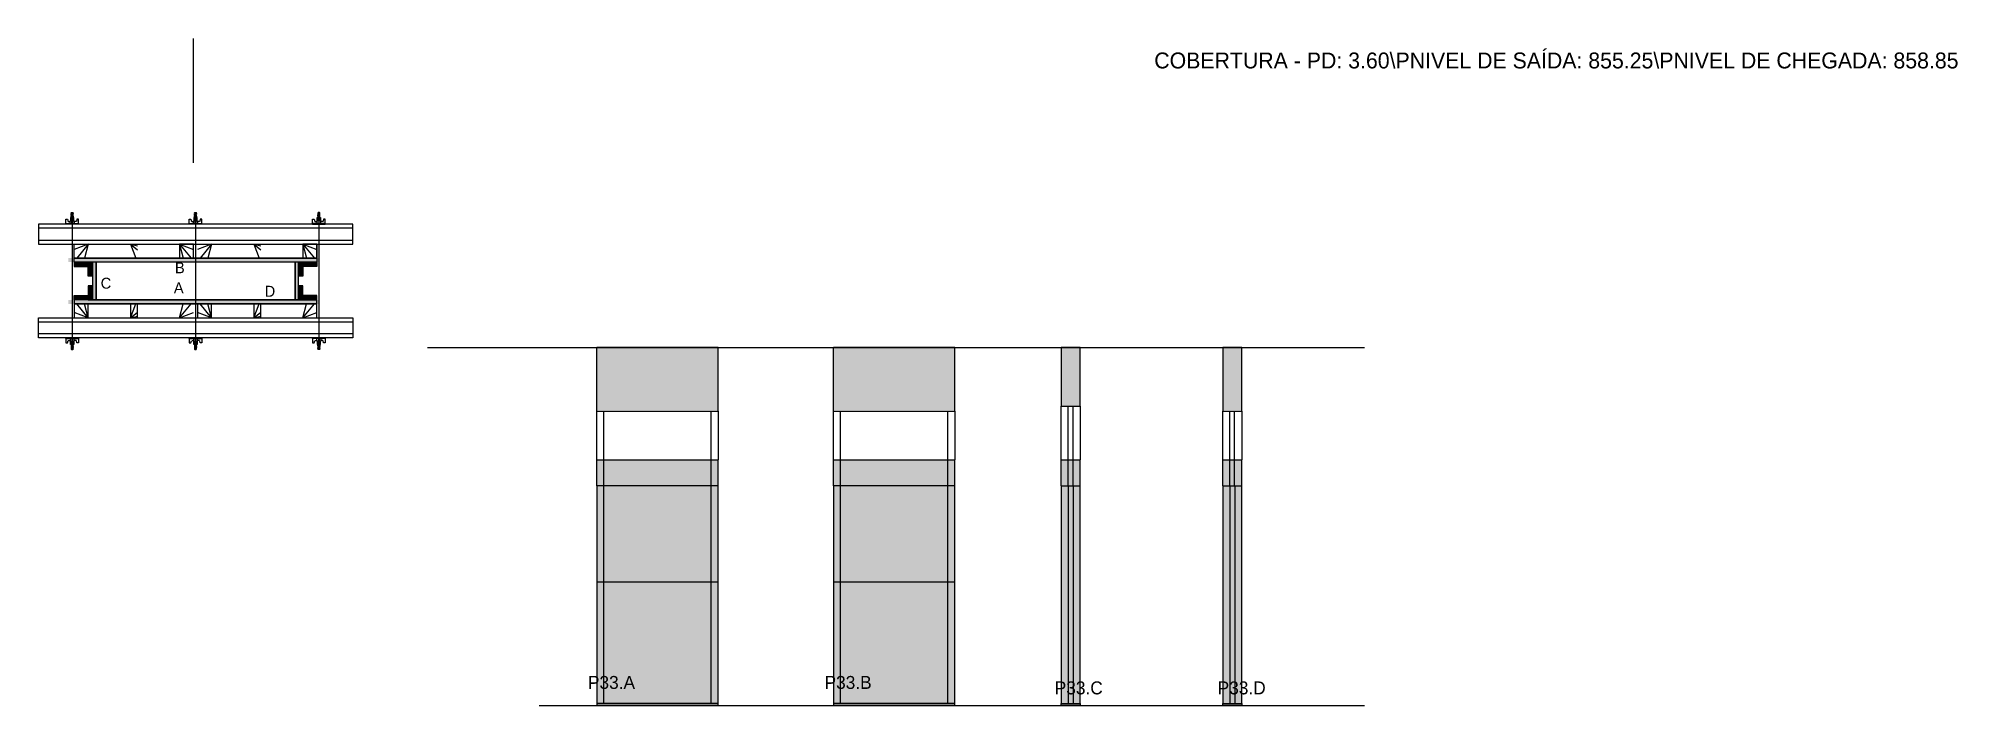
# Model space of a CAD drawing. Header units: metres. Extents: x 6057 to 7986, y 6651 to 7322.
import ezdxf

# ---------------------------------------------------------------- set-up
doc = ezdxf.new("R2010")
doc.units = ezdxf.units.M
for name, color, linetype in [('CHAPA', 7, 'Continuous'), ('COTA', 7, 'Continuous'), ('Hachura', 7, 'Continuous'), ('Madeira', 7, 'Continuous'), ('NOMENCLATURA', 7, 'Continuous'), ('Nível', 7, 'Continuous'), ('Painéis', 7, 'Continuous'), ('Perfil Metálico', 7, 'Continuous'), ('SARR_2.2x7', 7, 'Continuous'), ('SARRAFO', 7, 'Continuous'), ('Texto Seção', 7, 'Continuous'), ('TEXTO_GERAL', 7, 'Continuous')]:
    doc.layers.add(name, color=color, linetype=linetype)

msp = doc.modelspace()

# ---------------------------------------------------------------- hatches: boundary and pattern name
at = {"layer": 'COTA'}
h = msp.add_hatch(color=7, dxfattribs=at)
h.dxf.hatch_style = 1
h.paths.add_polyline_path([(6618.3, 7011), (6618.3, 6948), (6618.3, 6948), (6740.3, 6948), (6740.3, 6948), (6740.3, 7011), (6740.3, 7011), (6618.3, 7011)])
h = msp.add_hatch(color=7, dxfattribs=at)
h.dxf.hatch_style = 1
h.paths.add_polyline_path([(6856.3, 7011), (6856.3, 6948), (6856.3, 6948), (6978.3, 6948), (6978.3, 6948), (6978.3, 7011), (6978.3, 7011), (6856.3, 7011)])
h = msp.add_hatch(color=7, dxfattribs=at)
h.dxf.hatch_style = 1
h.paths.add_polyline_path([(7104.2, 6952), (7104.2, 7011), (7104.2, 7011), (7085.2, 7011), (7085.2, 7011), (7085.2, 6952), (7085.2, 6952), (7104.2, 6952)])
h = msp.add_hatch(color=7, dxfattribs=at)
h.dxf.hatch_style = 1
h.paths.add_polyline_path([(7266.7, 6948), (7266.7, 7011), (7266.7, 7011), (7247.7, 7011), (7247.7, 7011), (7247.7, 6948), (7247.7, 6948), (7266.7, 6948)])
at = {"layer": 'Hachura'}
h = msp.add_hatch(color=7, dxfattribs=at)
h.dxf.hatch_style = 1
h.paths.add_polyline_path([(6086.9, 7096.8), (6086.9, 7100.8), (6086.9, 7100.8), (6338.9, 7100.8), (6338.9, 7100.8), (6338.9, 7096.8), (6338.9, 7096.8), (6086.9, 7096.8), (6086.9, 7096.8)])
h = msp.add_hatch(color=7, dxfattribs=at)
h.dxf.hatch_style = 1
h.paths.add_polyline_path([(6106.9, 7096.8), (6106.9, 7092.4), (6106.9, 7092.4), (6092.9, 7092.4), (6092.9, 7092.4), (6092.9, 7096.8), (6092.9, 7096.8), (6106.9, 7096.8)])
h = msp.add_hatch(color=7, dxfattribs=at)
h.dxf.hatch_style = 1
h.paths.add_polyline_path([(6111.3, 7096.8), (6106.9, 7096.8), (6106.9, 7096.8), (6106.9, 7082.8), (6106.9, 7082.8), (6111.3, 7082.8), (6111.3, 7082.8), (6111.3, 7096.8)])
h = msp.add_hatch(color=7, dxfattribs=at)
h.dxf.hatch_style = 1
h.paths.add_polyline_path([(6114.9, 7096.8), (6111.3, 7096.8), (6111.3, 7096.8), (6111.3, 7058.8), (6111.3, 7058.8), (6114.9, 7058.8), (6114.9, 7058.8), (6114.9, 7096.8)])
h = msp.add_hatch(color=7, dxfattribs=at)
h.dxf.hatch_style = 1
h.paths.add_polyline_path([(6114.9, 7096.8), (6111.3, 7096.8), (6111.3, 7096.8), (6111.3, 7058.8), (6111.3, 7058.8), (6114.9, 7058.8), (6114.9, 7058.8), (6114.9, 7096.8)])
h = msp.add_hatch(color=7, dxfattribs=at)
h.dxf.hatch_style = 1
h.paths.add_polyline_path([(6318.5, 7096.8), (6314.9, 7096.8), (6314.9, 7096.8), (6314.9, 7058.8), (6314.9, 7058.8), (6318.5, 7058.8), (6318.5, 7058.8), (6318.5, 7096.8)])
h = msp.add_hatch(color=7, dxfattribs=at)
h.dxf.hatch_style = 1
h.paths.add_polyline_path([(6318.5, 7096.8), (6314.9, 7096.8), (6314.9, 7096.8), (6314.9, 7058.8), (6314.9, 7058.8), (6318.5, 7058.8), (6318.5, 7058.8), (6318.5, 7096.8)])
h = msp.add_hatch(color=7, dxfattribs=at)
h.dxf.hatch_style = 1
h.paths.add_polyline_path([(6322.9, 7096.8), (6318.5, 7096.8), (6318.5, 7096.8), (6318.5, 7082.8), (6318.5, 7082.8), (6322.9, 7082.8), (6322.9, 7082.8), (6322.9, 7096.8)])
h = msp.add_hatch(color=7, dxfattribs=at)
h.dxf.hatch_style = 1
h.paths.add_polyline_path([(6322.9, 7096.8), (6322.9, 7092.4), (6322.9, 7092.4), (6336.9, 7092.4), (6336.9, 7092.4), (6336.9, 7096.8), (6336.9, 7096.8), (6322.9, 7096.8)])
h = msp.add_hatch(color=7, dxfattribs=at)
h.dxf.hatch_style = 1
h.paths.add_polyline_path([(6106.9, 7058.8), (6106.9, 7063.2), (6106.9, 7063.2), (6092.9, 7063.2), (6092.9, 7063.2), (6092.9, 7058.8), (6092.9, 7058.8), (6106.9, 7058.8)])
h = msp.add_hatch(color=7, dxfattribs=at)
h.dxf.hatch_style = 1
h.paths.add_polyline_path([(6111.3, 7058.8), (6106.9, 7058.8), (6106.9, 7058.8), (6106.9, 7072.8), (6106.9, 7072.8), (6111.3, 7072.8), (6111.3, 7072.8), (6111.3, 7058.8)])
h = msp.add_hatch(color=7, dxfattribs=at)
h.dxf.hatch_style = 1
h.paths.add_polyline_path([(6322.9, 7058.8), (6318.5, 7058.8), (6318.5, 7058.8), (6318.5, 7072.8), (6318.5, 7072.8), (6322.9, 7072.8), (6322.9, 7072.8), (6322.9, 7058.8)])
h = msp.add_hatch(color=7, dxfattribs=at)
h.dxf.hatch_style = 1
h.paths.add_polyline_path([(6322.9, 7058.8), (6322.9, 7063.2), (6322.9, 7063.2), (6336.9, 7063.2), (6336.9, 7063.2), (6336.9, 7058.8), (6336.9, 7058.8), (6322.9, 7058.8)])
h = msp.add_hatch(color=7, dxfattribs=at)
h.dxf.hatch_style = 1
h.paths.add_polyline_path([(6086.9, 7058.8), (6086.9, 7054.8), (6086.9, 7054.8), (6338.9, 7054.8), (6338.9, 7054.8), (6338.9, 7058.8), (6338.9, 7058.8), (6086.9, 7058.8), (6086.9, 7058.8)])
h = msp.add_hatch(color=7, dxfattribs=at)
h.dxf.hatch_style = 1
h.paths.add_polyline_path([(6740.3, 6898), (6618.3, 6898), (6618.3, 6898), (6618.3, 6651), (6618.3, 6651), (6740.3, 6651), (6740.3, 6651), (6740.3, 6898)])
h = msp.add_hatch(color=7, dxfattribs=at)
h.dxf.hatch_style = 1
h.paths.add_polyline_path([(6978.3, 6898), (6856.3, 6898), (6856.3, 6898), (6856.3, 6651), (6856.3, 6651), (6978.3, 6651), (6978.3, 6651), (6978.3, 6898)])
h = msp.add_hatch(color=7, dxfattribs=at)
h.dxf.hatch_style = 1
h.paths.add_polyline_path([(7104.2, 6898), (7085.2, 6898), (7085.2, 6898), (7085.2, 6651), (7085.2, 6651), (7104.2, 6651), (7104.2, 6651), (7104.2, 6898)])
h = msp.add_hatch(color=7, dxfattribs=at)
h.dxf.hatch_style = 1
h.paths.add_polyline_path([(7266.7, 6898), (7247.7, 6898), (7247.7, 6898), (7247.7, 6651), (7247.7, 6651), (7266.7, 6651), (7266.7, 6651), (7266.7, 6898)])

# ---------------------------------------------------------------- linework, layer by layer
at = {"layer": 'CHAPA', "color": 7, "lineweight": 25}
for points in [[(6092.9, 7096.8), (6092.9, 7100.8), (6336.9, 7100.8), (6336.9, 7096.8)], [(6092.9, 7096.8), (6092.9, 7100.8), (6336.9, 7100.8), (6336.9, 7096.8)], [(6114.9, 7096.8), (6111.3, 7096.8), (6111.3, 7058.8), (6114.9, 7058.8)], [(6114.9, 7096.8), (6111.3, 7096.8), (6111.3, 7058.8), (6114.9, 7058.8)], [(6318.5, 7096.8), (6314.9, 7096.8), (6314.9, 7058.8), (6318.5, 7058.8)], [(6318.5, 7096.8), (6314.9, 7096.8), (6314.9, 7058.8), (6318.5, 7058.8)], [(6092.9, 7058.8), (6092.9, 7054.8), (6336.9, 7054.8), (6336.9, 7058.8)], [(6092.9, 7058.8), (6092.9, 7054.8), (6336.9, 7054.8), (6336.9, 7058.8)]]:
    msp.add_lwpolyline(points, close=True, dxfattribs=at)
at = {"layer": 'COTA', "color": 7, "lineweight": 25}
for p, q in [((6618.3, 6947), (6618.3, 7011)), ((6740.3, 7011), (6618.3, 7011)), ((6740.3, 6947), (6740.3, 7011)), ((6978.3, 7011), (6856.3, 7011)), ((6856.3, 6947), (6856.3, 7011)), ((6978.3, 6947), (6978.3, 7011))]:
    msp.add_line(p, q, dxfattribs=at)
for points in [[(7104.2, 6952), (7104.2, 7011), (7085.2, 7011), (7085.2, 6952)], [(7266.7, 6947), (7266.7, 7011), (7247.7, 7011), (7247.7, 6947)]]:
    msp.add_lwpolyline(points, dxfattribs=at)
at = {"layer": 'Defpoints', "color": 7, "lineweight": 25}
msp.add_line((6212.9, 7196.7), (6212.9, 7321.7), dxfattribs=at)
at = {"layer": 'Hachura', "color": 7, "lineweight": 25}
for p, q in [((6084.4, 7134.8), (6084.4, 7140)), ((6084.4, 7140), (6086.1, 7140)), ((6086.1, 7140), (6086.7, 7137.8)), ((6092.6, 7141.5), (6089.2, 7141.5)), ((6092.6, 7141.5), (6089.2, 7141.5)), ((6089.2, 7141.5), (6089.2, 7138.3)), ((6089.8, 7145.9), (6091.9, 7144.8)), ((6091.9, 7144.6), (6089.8, 7145.6)), ((6089.8, 7144.7), (6091.9, 7143.6)), ((6091.9, 7143.4), (6089.8, 7144.5)), ((6089.8, 7143.6), (6091.9, 7142.5)), ((6091.9, 7142.2), (6089.8, 7143.3)), ((6091, 7141.5), (6089.8, 7142.2)), ((6089.9, 7146.3), (6090.2, 7146.6)), ((6089.9, 7146), (6089.9, 7146.3)), ((6089.9, 7146.3), (6089.9, 7146.3)), ((6091.8, 7146.3), (6089.9, 7146.3)), ((6089.9, 7146), (6091.8, 7145)), ((6089.9, 7146), (6091.8, 7145)), ((6089.9, 7144.8), (6089.9, 7145.5)), ((6091.8, 7144.5), (6089.9, 7145.5)), ((6089.9, 7144.8), (6091.8, 7143.8)), ((6089.9, 7143.7), (6089.9, 7144.3)), ((6091.8, 7143.3), (6089.9, 7144.3)), ((6089.9, 7144.1), (6089.9, 7144.3)), ((6089.9, 7143.7), (6091.8, 7142.7)), ((6089.9, 7142.5), (6089.9, 7143.1)), ((6091.8, 7142.2), (6089.9, 7143.1)), ((6089.9, 7142.5), (6091.8, 7141.5)), ((6090.8, 7141.5), (6089.9, 7142)), ((6089.9, 7141.5), (6089.9, 7142)), ((6090.2, 7146.6), (6091.5, 7146.6)), ((6090.2, 7141.5), (6090.2, 7138.3)), ((6091.8, 7145.7), (6090.5, 7146.3)), ((6091.9, 7145.7), (6090.8, 7146.3)), ((6090.9, 7145.6), (6090.9, 7013.8)), ((6091.3, 7146.3), (6091.9, 7146)), ((6091.8, 7146.3), (6091.5, 7146.6)), ((6091.5, 7146.3), (6091.8, 7146.2)), ((6091.8, 7146.2), (6091.8, 7146.3)), ((6091.8, 7145.7), (6091.8, 7145)), ((6091.8, 7143.8), (6091.8, 7144.5)), ((6091.8, 7143.1), (6091.8, 7143.3)), ((6091.8, 7143.1), (6091.8, 7142.7)), ((6091.8, 7142.2), (6091.8, 7141.5)), ((6091.8, 7141.5), (6091.8, 7138.3)), ((6092.6, 7138.3), (6092.6, 7141.5)), ((6095.7, 7140), (6095.1, 7137.8)), ((6097.3, 7140), (6095.7, 7140)), ((6097.3, 7135.7), (6097.3, 7140)), ((6208.4, 7140), (6210.1, 7140)), ((6208.4, 7134.8), (6208.4, 7139.9)), ((6210.1, 7140), (6210.7, 7137.7)), ((6216.6, 7141.5), (6213.2, 7141.5)), ((6213.2, 7141.5), (6213.2, 7138.3)), ((6216.6, 7141.4), (6213.2, 7141.4)), ((6213.8, 7145.9), (6216, 7144.8)), ((6215.9, 7144.5), (6213.8, 7145.6)), ((6213.8, 7144.7), (6216, 7143.6)), ((6215.9, 7143.4), (6213.8, 7144.5)), ((6213.8, 7143.5), (6216, 7142.5)), ((6215.9, 7142.2), (6213.8, 7143.3)), ((6215, 7141.5), (6213.8, 7142.1)), ((6213.9, 7146.3), (6214.2, 7146.6)), ((6213.9, 7146), (6213.9, 7146.3)), ((6213.9, 7146.3), (6213.9, 7146.3)), ((6215.8, 7146.3), (6213.9, 7146.3)), ((6213.9, 7146), (6215.8, 7145)), ((6213.9, 7146), (6215.8, 7145)), ((6213.9, 7144.8), (6213.9, 7145.4)), ((6215.8, 7144.5), (6213.9, 7145.4)), ((6213.9, 7144.8), (6215.8, 7143.8)), ((6213.9, 7143.6), (6213.9, 7144.3)), ((6215.8, 7143.3), (6213.9, 7144.3)), ((6213.9, 7144.1), (6213.9, 7144.3)), ((6213.9, 7143.6), (6215.8, 7142.7)), ((6213.9, 7142.5), (6213.9, 7143.1)), ((6215.8, 7142.1), (6213.9, 7143.1)), ((6213.9, 7142.5), (6215.8, 7141.5)), ((6214.8, 7141.5), (6213.9, 7142)), ((6213.9, 7141.5), (6213.9, 7142)), ((6214.2, 7146.6), (6215.5, 7146.6)), ((6214.3, 7141.5), (6214.3, 7138.3)), ((6215.8, 7145.6), (6214.5, 7146.3)), ((6215.9, 7145.7), (6214.8, 7146.3)), ((6214.9, 7145.6), (6214.9, 7013.8)), ((6215.3, 7146.3), (6216, 7145.9)), ((6215.8, 7146.3), (6215.5, 7146.6)), ((6215.5, 7146.3), (6215.8, 7146.1)), ((6215.8, 7146.1), (6215.8, 7146.3)), ((6215.8, 7145.6), (6215.8, 7145)), ((6215.8, 7143.8), (6215.8, 7144.5)), ((6215.8, 7143.1), (6215.8, 7143.3)), ((6215.8, 7143.1), (6215.8, 7142.7)), ((6215.8, 7142.1), (6215.8, 7141.5)), ((6215.8, 7141.5), (6215.8, 7138.3)), ((6216.6, 7138.3), (6216.6, 7141.5)), ((6219.7, 7140), (6219.1, 7137.7)), ((6221.3, 7140), (6219.7, 7140)), ((6221.3, 7135.7), (6221.3, 7140)), ((6332.4, 7135.7), (6332.4, 7140)), ((6332.4, 7140), (6334.1, 7140)), ((6334.1, 7140), (6334.7, 7137.8)), ((6337.2, 7141.5), (6340.6, 7141.5)), ((6337.2, 7141.5), (6340.6, 7141.5)), ((6337.2, 7138.3), (6337.2, 7141.5)), ((6338.5, 7146.3), (6337.8, 7146)), ((6340, 7145.9), (6337.8, 7144.8)), ((6340, 7144.7), (6337.8, 7143.6)), ((6340, 7143.6), (6337.8, 7142.5)), ((6337.9, 7145.7), (6339, 7146.3)), ((6337.9, 7144.6), (6340, 7145.6)), ((6337.9, 7143.4), (6340, 7144.5)), ((6337.9, 7142.2), (6340, 7143.3)), ((6338, 7146.3), (6338.3, 7146.6)), ((6338.2, 7146.3), (6338, 7146.2)), ((6338, 7146.2), (6338, 7146.3)), ((6338, 7145.7), (6339.3, 7146.3)), ((6338, 7146.3), (6339.9, 7146.3)), ((6339.9, 7146), (6338, 7145)), ((6339.9, 7146), (6338, 7145)), ((6338, 7145.7), (6338, 7145)), ((6338, 7144.5), (6339.9, 7145.5)), ((6339.9, 7144.8), (6338, 7143.8)), ((6338, 7143.8), (6338, 7144.5)), ((6338, 7143.3), (6339.9, 7144.3)), ((6339.9, 7143.7), (6338, 7142.7)), ((6338, 7143.1), (6338, 7143.3)), ((6338, 7143.1), (6338, 7142.7)), ((6338, 7142.2), (6339.9, 7143.1)), ((6339.9, 7142.5), (6338, 7141.5)), ((6338, 7142.2), (6338, 7141.5)), ((6338, 7141.5), (6338, 7138.3)), ((6339.6, 7146.6), (6338.3, 7146.6)), ((6338.8, 7141.5), (6340, 7142.2)), ((6338.9, 7145.6), (6338.9, 7013.8)), ((6339, 7141.5), (6339.9, 7142)), ((6339.5, 7141.5), (6339.5, 7138.3)), ((6339.9, 7146.3), (6339.6, 7146.6)), ((6339.9, 7146), (6339.9, 7146.3)), ((6339.9, 7146.3), (6339.9, 7146.3)), ((6339.9, 7144.8), (6339.9, 7145.5)), ((6339.9, 7143.7), (6339.9, 7144.3)), ((6339.9, 7144.1), (6339.9, 7144.3)), ((6339.9, 7142.5), (6339.9, 7143.1)), ((6339.9, 7141.5), (6339.9, 7142)), ((6340.6, 7141.5), (6340.6, 7138.3)), ((6343.7, 7140), (6343.1, 7137.8)), ((6345.3, 7140), (6343.7, 7140)), ((6345.3, 7134.8), (6345.3, 7140)), ((6084.4, 7135.7), (6097.3, 7135.7)), ((6084.4, 7135.7), (6089.6, 7135.7)), ((6097.3, 7134.8), (6084.4, 7134.8)), ((6084.6, 7135.7), (6084.6, 7134.8)), ((6084.8, 7135.7), (6084.8, 7134.8)), ((6085.1, 7135.7), (6085.1, 7134.8)), ((6085.6, 7135.7), (6085.6, 7134.8)), ((6086.4, 7135.7), (6086.4, 7134.8)), ((6087, 7137.5), (6089, 7137.5)), ((6087.8, 7135.7), (6087.8, 7134.8)), ((6096.4, 7134.8), (6088.6, 7134.8)), ((6089, 7138.3), (6092.8, 7138.3)), ((6089, 7135.7), (6089, 7138.3)), ((6090.9, 7135.7), (6089, 7135.7)), ((6089.6, 7135.7), (6090.2, 7135.7)), ((6089.9, 7135.4), (6089.9, 7135.6)), ((6089.9, 7135), (6089.9, 7135.4)), ((6090.6, 7135.7), (6090.6, 7137.7)), ((6090.9, 7135.7), (6090.9, 7134.8)), ((6091.1, 7137.7), (6091.1, 7135.7)), ((6091.9, 7135.6), (6091.9, 7135.2)), ((6092.8, 7138.3), (6092.6, 7138.3)), ((6092.8, 7138.3), (6092.6, 7138.3)), ((6092.8, 7138.3), (6092.8, 7135.7)), ((6094.8, 7137.5), (6092.8, 7137.5)), ((6093.9, 7135.7), (6093.9, 7134.8)), ((6095.3, 7135.7), (6095.3, 7134.8)), ((6096.2, 7135.7), (6096.2, 7134.8)), ((6096.7, 7135.7), (6096.7, 7134.8)), ((6097, 7135.7), (6097, 7134.8)), ((6097.2, 7135.7), (6097.2, 7134.8)), ((6097.3, 7135.7), (6097.3, 7134.8)), ((6208.4, 7135.7), (6221.3, 7135.7)), ((6208.4, 7135.7), (6213.6, 7135.7)), ((6221.3, 7134.8), (6208.4, 7134.8)), ((6208.6, 7135.7), (6208.6, 7134.8)), ((6208.8, 7135.7), (6208.8, 7134.8)), ((6209.1, 7135.7), (6209.1, 7134.8)), ((6209.6, 7135.7), (6209.6, 7134.8)), ((6210.4, 7135.7), (6210.4, 7134.8)), ((6211, 7137.5), (6213, 7137.5)), ((6211.9, 7135.7), (6211.9, 7134.8)), ((6220.4, 7134.8), (6212.6, 7134.8)), ((6213, 7138.3), (6216.8, 7138.3)), ((6213, 7135.7), (6213, 7138.3)), ((6214.9, 7135.7), (6213, 7135.7)), ((6213.6, 7135.7), (6214.3, 7135.7)), ((6213.9, 7135.4), (6213.9, 7135.6)), ((6213.9, 7134.9), (6213.9, 7135.4)), ((6214.6, 7135.7), (6214.6, 7137.7)), ((6214.9, 7135.7), (6214.9, 7134.8)), ((6215.1, 7137.7), (6215.1, 7135.7)), ((6215.9, 7135.6), (6215.9, 7135.1)), ((6216.8, 7138.3), (6216.6, 7138.3)), ((6216.8, 7138.3), (6216.6, 7138.3)), ((6216.8, 7138.3), (6216.8, 7135.7)), ((6218.8, 7137.5), (6216.8, 7137.5)), ((6217.9, 7135.7), (6217.9, 7134.8)), ((6219.4, 7135.7), (6219.4, 7134.8)), ((6220.2, 7135.7), (6220.2, 7134.8)), ((6220.7, 7135.7), (6220.7, 7134.8)), ((6221, 7135.7), (6221, 7134.8)), ((6221.2, 7135.7), (6221.2, 7134.8)), ((6221.3, 7135.7), (6221.3, 7134.8)), ((6345.3, 7135.7), (6332.4, 7135.7)), ((6332.4, 7135.7), (6332.4, 7134.8)), ((6332.4, 7134.8), (6345.3, 7134.8)), ((6332.6, 7135.7), (6332.6, 7134.8)), ((6332.8, 7135.7), (6332.8, 7134.8)), ((6333.1, 7135.7), (6333.1, 7134.8)), ((6333.4, 7134.8), (6341.2, 7134.8)), ((6333.6, 7135.7), (6333.6, 7134.8)), ((6334.4, 7135.7), (6334.4, 7134.8)), ((6335, 7137.5), (6337, 7137.5)), ((6335.9, 7135.7), (6335.9, 7134.8)), ((6340.8, 7138.3), (6337, 7138.3)), ((6337, 7138.3), (6337, 7135.7)), ((6337, 7138.3), (6337.2, 7138.3)), ((6337, 7138.3), (6337.2, 7138.3)), ((6337.9, 7135.6), (6337.9, 7135.2)), ((6338.7, 7137.7), (6338.7, 7135.7)), ((6338.9, 7135.7), (6340.8, 7135.7)), ((6338.9, 7135.7), (6338.9, 7134.8)), ((6339.2, 7135.7), (6339.2, 7137.7)), ((6340.2, 7135.7), (6339.5, 7135.7)), ((6339.9, 7135.4), (6339.9, 7135.6)), ((6339.9, 7135), (6339.9, 7135.4)), ((6345.3, 7135.7), (6340.2, 7135.7)), ((6340.8, 7135.7), (6340.8, 7138.3)), ((6342.8, 7137.5), (6340.8, 7137.5)), ((6341.9, 7135.7), (6341.9, 7134.8)), ((6343.3, 7135.7), (6343.3, 7134.8)), ((6344.2, 7135.7), (6344.2, 7134.8)), ((6344.7, 7135.7), (6344.7, 7134.8)), ((6345, 7135.7), (6345, 7134.8)), ((6345.2, 7135.7), (6345.2, 7134.8)), ((6097.3, 7020.8), (6084.4, 7020.8)), ((6084.4, 7020.8), (6084.4, 7015.7)), ((6084.4, 7019.9), (6097.3, 7019.9)), ((6084.4, 7019.9), (6089.6, 7019.9)), ((6084.4, 7015.7), (6086.1, 7015.7)), ((6084.6, 7019.9), (6084.6, 7020.8)), ((6084.8, 7019.9), (6084.8, 7020.8)), ((6085.1, 7019.9), (6085.1, 7020.8)), ((6085.6, 7019.9), (6085.6, 7020.8)), ((6086.1, 7015.7), (6086.7, 7017.9)), ((6086.4, 7019.9), (6086.4, 7020.8)), ((6087, 7018.1), (6089, 7018.1)), ((6087.8, 7019.9), (6087.8, 7020.8)), ((6096.4, 7020.8), (6088.6, 7020.8)), ((6090.9, 7019.9), (6089, 7019.9)), ((6089, 7019.9), (6089, 7017.3)), ((6089, 7017.3), (6092.8, 7017.3)), ((6089.2, 7014.1), (6089.2, 7017.3)), ((6092.6, 7014.2), (6089.2, 7014.2)), ((6092.6, 7014.1), (6089.2, 7014.1)), ((6089.6, 7019.9), (6090.2, 7019.9)), ((6091, 7014.1), (6089.8, 7013.5)), ((6091.9, 7013.4), (6089.8, 7012.3)), ((6089.8, 7012.1), (6091.9, 7013.2)), ((6091.9, 7012.2), (6089.8, 7011.2)), ((6089.8, 7010.9), (6091.9, 7012)), ((6091.9, 7011.1), (6089.8, 7010)), ((6089.8, 7009.8), (6091.9, 7010.8)), ((6089.9, 7020.7), (6089.9, 7020.2)), ((6089.9, 7020.2), (6089.9, 7020)), ((6089.9, 7013.1), (6091.8, 7014.1)), ((6090.8, 7014.1), (6089.9, 7013.7)), ((6089.9, 7014.1), (6089.9, 7013.7)), ((6091.8, 7013.5), (6089.9, 7012.5)), ((6089.9, 7013.1), (6089.9, 7012.5)), ((6089.9, 7012), (6091.8, 7012.9)), ((6091.8, 7012.3), (6089.9, 7011.3)), ((6089.9, 7012), (6089.9, 7011.3)), ((6089.9, 7010.8), (6091.8, 7011.8)), ((6089.9, 7011.5), (6089.9, 7011.3)), ((6091.8, 7011.1), (6089.9, 7010.2)), ((6089.9, 7010.8), (6089.9, 7010.2)), ((6089.9, 7009.7), (6091.8, 7010.6)), ((6089.9, 7009.7), (6091.8, 7010.6)), ((6089.9, 7009.7), (6089.9, 7009.3)), ((6089.9, 7009.3), (6089.9, 7009.3)), ((6089.9, 7009.3), (6090.2, 7009)), ((6091.8, 7009.3), (6089.9, 7009.3)), ((6090.2, 7014.1), (6090.2, 7017.3)), ((6090.2, 7009), (6091.5, 7009)), ((6091.8, 7010), (6090.5, 7009.3)), ((6090.6, 7019.9), (6090.6, 7017.9)), ((6091.9, 7009.9), (6090.8, 7009.3)), ((6090.9, 7019.9), (6090.9, 7020.8)), ((6091.1, 7017.9), (6091.1, 7019.9)), ((6091.3, 7009.3), (6091.9, 7009.7)), ((6091.5, 7009.3), (6091.8, 7009.5)), ((6091.8, 7009.3), (6091.5, 7009)), ((6091.8, 7014.1), (6091.8, 7017.3)), ((6091.8, 7013.5), (6091.8, 7014.1)), ((6091.8, 7012.5), (6091.8, 7012.9)), ((6091.8, 7012.5), (6091.8, 7012.3)), ((6091.8, 7011.8), (6091.8, 7011.1)), ((6091.8, 7010), (6091.8, 7010.6)), ((6091.8, 7009.5), (6091.8, 7009.3)), ((6091.9, 7020), (6091.9, 7020.5)), ((6092.6, 7017.3), (6092.6, 7014.1)), ((6092.8, 7017.3), (6092.6, 7017.3)), ((6092.8, 7017.3), (6092.6, 7017.3)), ((6092.8, 7017.3), (6092.8, 7019.9)), ((6094.8, 7018.1), (6092.8, 7018.1)), ((6093.9, 7019.9), (6093.9, 7020.8)), ((6095.7, 7015.7), (6095.1, 7017.9)), ((6095.3, 7019.9), (6095.3, 7020.8)), ((6097.3, 7015.7), (6095.7, 7015.7)), ((6096.2, 7019.9), (6096.2, 7020.8)), ((6096.7, 7019.9), (6096.7, 7020.8)), ((6097, 7019.9), (6097, 7020.8)), ((6097.2, 7019.9), (6097.2, 7020.8)), ((6097.3, 7019.9), (6097.3, 7020.8)), ((6097.3, 7019.9), (6097.3, 7015.7)), ((6221.3, 7020.8), (6208.4, 7020.8)), ((6208.4, 7020.8), (6208.4, 7015.7)), ((6208.4, 7019.9), (6221.3, 7019.9)), ((6208.4, 7019.9), (6213.6, 7019.9)), ((6208.4, 7015.6), (6210.1, 7015.6)), ((6208.6, 7019.9), (6208.6, 7020.8)), ((6208.8, 7019.9), (6208.8, 7020.8)), ((6209.1, 7019.9), (6209.1, 7020.8)), ((6209.6, 7019.9), (6209.6, 7020.8)), ((6210.1, 7015.6), (6210.7, 7017.8)), ((6210.4, 7019.9), (6210.4, 7020.8)), ((6211, 7018.1), (6213, 7018.1)), ((6211.9, 7019.9), (6211.9, 7020.8)), ((6220.4, 7020.8), (6212.6, 7020.8)), ((6214.9, 7019.9), (6213, 7019.9)), ((6213, 7019.9), (6213, 7017.3)), ((6213, 7017.3), (6216.8, 7017.3)), ((6213.2, 7014.1), (6213.2, 7017.3)), ((6216.6, 7014.2), (6213.2, 7014.2)), ((6216.6, 7014.1), (6213.2, 7014.1)), ((6213.6, 7019.9), (6214.3, 7019.9)), ((6215, 7014.1), (6213.8, 7013.5)), ((6215.9, 7013.4), (6213.8, 7012.3)), ((6213.8, 7012.1), (6216, 7013.1)), ((6215.9, 7012.2), (6213.8, 7011.1)), ((6213.8, 7010.9), (6216, 7012)), ((6215.9, 7011), (6213.8, 7010)), ((6213.8, 7009.7), (6216, 7010.8)), ((6213.9, 7020.6), (6213.9, 7020.2)), ((6213.9, 7020.2), (6213.9, 7020)), ((6213.9, 7013.1), (6215.8, 7014.1)), ((6214.8, 7014.1), (6213.9, 7013.6)), ((6213.9, 7014.1), (6213.9, 7013.6)), ((6215.8, 7013.4), (6213.9, 7012.5)), ((6213.9, 7013.1), (6213.9, 7012.5)), ((6213.9, 7012), (6215.8, 7012.9)), ((6215.8, 7012.3), (6213.9, 7011.3)), ((6213.9, 7012), (6213.9, 7011.3)), ((6213.9, 7010.8), (6215.8, 7011.8)), ((6213.9, 7011.5), (6213.9, 7011.3)), ((6215.8, 7011.1), (6213.9, 7010.2)), ((6213.9, 7010.8), (6213.9, 7010.2)), ((6213.9, 7009.6), (6215.8, 7010.6)), ((6213.9, 7009.6), (6215.8, 7010.6)), ((6213.9, 7009.6), (6213.9, 7009.3)), ((6213.9, 7009.3), (6213.9, 7009.3)), ((6213.9, 7009.3), (6214.2, 7009)), ((6215.8, 7009.3), (6213.9, 7009.3)), ((6214.2, 7009), (6215.5, 7009)), ((6214.3, 7014.1), (6214.3, 7017.3)), ((6215.8, 7010), (6214.5, 7009.3)), ((6214.6, 7019.9), (6214.6, 7017.9)), ((6215.9, 7009.9), (6214.8, 7009.3)), ((6214.9, 7019.9), (6214.9, 7020.8)), ((6215.1, 7017.9), (6215.1, 7019.9)), ((6215.3, 7009.3), (6216, 7009.7)), ((6215.5, 7009.3), (6215.8, 7009.4)), ((6215.8, 7009.3), (6215.5, 7009)), ((6215.8, 7014.1), (6215.8, 7017.3)), ((6215.8, 7013.4), (6215.8, 7014.1)), ((6215.8, 7012.5), (6215.8, 7012.9)), ((6215.8, 7012.5), (6215.8, 7012.3)), ((6215.8, 7011.8), (6215.8, 7011.1)), ((6215.8, 7010), (6215.8, 7010.6)), ((6215.8, 7009.4), (6215.8, 7009.3)), ((6215.9, 7020), (6215.9, 7020.5)), ((6216.6, 7017.3), (6216.6, 7014.1)), ((6216.8, 7017.3), (6216.6, 7017.3)), ((6216.8, 7017.3), (6216.6, 7017.3)), ((6216.8, 7017.3), (6216.8, 7019.9)), ((6218.8, 7018.1), (6216.8, 7018.1)), ((6217.9, 7019.9), (6217.9, 7020.8)), ((6219.7, 7015.6), (6219.1, 7017.8)), ((6219.4, 7019.9), (6219.4, 7020.8)), ((6221.3, 7015.6), (6219.7, 7015.6)), ((6220.2, 7019.9), (6220.2, 7020.8)), ((6220.7, 7019.9), (6220.7, 7020.8)), ((6221, 7019.9), (6221, 7020.8)), ((6221.2, 7019.9), (6221.2, 7020.8)), ((6221.3, 7019.9), (6221.3, 7020.8)), ((6221.3, 7019.9), (6221.3, 7015.6)), ((6332.4, 7020.8), (6345.3, 7020.8)), ((6332.4, 7019.9), (6332.4, 7020.8)), ((6345.3, 7019.9), (6332.4, 7019.9)), ((6332.4, 7019.9), (6332.4, 7015.7)), ((6332.4, 7015.7), (6334.1, 7015.7)), ((6332.6, 7019.9), (6332.6, 7020.8)), ((6332.8, 7019.9), (6332.8, 7020.8)), ((6333.1, 7019.9), (6333.1, 7020.8)), ((6333.4, 7020.8), (6341.2, 7020.8)), ((6333.6, 7019.9), (6333.6, 7020.8)), ((6334.1, 7015.7), (6334.7, 7017.9)), ((6334.4, 7019.9), (6334.4, 7020.8)), ((6335, 7018.1), (6337, 7018.1)), ((6335.9, 7019.9), (6335.9, 7020.8)), ((6337, 7017.3), (6337, 7019.9)), ((6340.8, 7017.3), (6337, 7017.3)), ((6337, 7017.3), (6337.2, 7017.3)), ((6337, 7017.3), (6337.2, 7017.3)), ((6337.2, 7017.3), (6337.2, 7014.1)), ((6337.2, 7014.2), (6340.6, 7014.2)), ((6337.2, 7014.1), (6340.6, 7014.1)), ((6340, 7012.1), (6337.8, 7013.2)), ((6340, 7010.9), (6337.8, 7012)), ((6340, 7009.8), (6337.8, 7010.8)), ((6338.5, 7009.3), (6337.8, 7009.7)), ((6337.9, 7020), (6337.9, 7020.5)), ((6337.9, 7013.4), (6340, 7012.3)), ((6337.9, 7012.2), (6340, 7011.2)), ((6337.9, 7011.1), (6340, 7010)), ((6337.9, 7009.9), (6339, 7009.3)), ((6338, 7014.1), (6338, 7017.3)), ((6338, 7013.5), (6338, 7014.1)), ((6339.9, 7013.1), (6338, 7014.1)), ((6338, 7013.5), (6339.9, 7012.5)), ((6338, 7012.5), (6338, 7012.9)), ((6339.9, 7012), (6338, 7012.9)), ((6338, 7012.5), (6338, 7012.3)), ((6338, 7012.3), (6339.9, 7011.3)), ((6338, 7011.8), (6338, 7011.1)), ((6339.9, 7010.8), (6338, 7011.8)), ((6338, 7011.1), (6339.9, 7010.2)), ((6339.9, 7009.7), (6338, 7010.6)), ((6338, 7010), (6338, 7010.6)), ((6339.9, 7009.7), (6338, 7010.6)), ((6338, 7010), (6339.3, 7009.3)), ((6338.2, 7009.3), (6338, 7009.5)), ((6338, 7009.5), (6338, 7009.3)), ((6338, 7009.3), (6338.3, 7009)), ((6338, 7009.3), (6339.9, 7009.3)), ((6339.6, 7009), (6338.3, 7009)), ((6338.7, 7017.9), (6338.7, 7019.9)), ((6338.8, 7014.1), (6340, 7013.5)), ((6338.9, 7019.9), (6338.9, 7020.8)), ((6338.9, 7019.9), (6340.8, 7019.9)), ((6339, 7014.1), (6339.9, 7013.7)), ((6339.2, 7019.9), (6339.2, 7017.9)), ((6340.2, 7019.9), (6339.5, 7019.9)), ((6339.5, 7014.1), (6339.5, 7017.3)), ((6339.9, 7009.3), (6339.6, 7009)), ((6339.9, 7020.7), (6339.9, 7020.2)), ((6339.9, 7020.2), (6339.9, 7020)), ((6339.9, 7014.1), (6339.9, 7013.7)), ((6339.9, 7013.1), (6339.9, 7012.5)), ((6339.9, 7012), (6339.9, 7011.3)), ((6339.9, 7011.5), (6339.9, 7011.3)), ((6339.9, 7010.8), (6339.9, 7010.2)), ((6339.9, 7009.7), (6339.9, 7009.3)), ((6339.9, 7009.3), (6339.9, 7009.3)), ((6345.3, 7019.9), (6340.2, 7019.9)), ((6340.6, 7014.1), (6340.6, 7017.3)), ((6340.8, 7019.9), (6340.8, 7017.3)), ((6342.8, 7018.1), (6340.8, 7018.1)), ((6341.9, 7019.9), (6341.9, 7020.8)), ((6343.7, 7015.7), (6343.1, 7017.9)), ((6343.3, 7019.9), (6343.3, 7020.8)), ((6345.3, 7015.7), (6343.7, 7015.7)), ((6344.2, 7019.9), (6344.2, 7020.8)), ((6344.7, 7019.9), (6344.7, 7020.8)), ((6345, 7019.9), (6345, 7020.8)), ((6345.2, 7019.9), (6345.2, 7020.8)), ((6345.3, 7020.8), (6345.3, 7015.7))]:
    msp.add_line(p, q, dxfattribs=at)
at = {"layer": 'Madeira', "color": 7, "lineweight": 25}
for p, q in [((6106.9, 7114.8), (6092.9, 7109.4)), ((6106.9, 7114.8), (6095.4, 7100.8)), ((6106.9, 7114.8), (6103.4, 7100.8)), ((6149.4, 7114.8), (6156.4, 7109.1)), ((6149.4, 7114.8), (6156.4, 7113.1)), ((6149.4, 7114.8), (6154.8, 7100.8)), ((6198.9, 7114.8), (6210.4, 7100.8)), ((6198.9, 7114.8), (6202.4, 7100.8)), ((6198.9, 7114.8), (6212.9, 7109.4)), ((6230.9, 7114.8), (6216.9, 7109.4)), ((6230.9, 7114.8), (6219.4, 7100.8)), ((6230.9, 7114.8), (6227.4, 7100.8)), ((6273.4, 7114.8), (6280.4, 7109.1)), ((6273.4, 7114.8), (6280.4, 7113.1)), ((6273.4, 7114.8), (6278.8, 7100.8)), ((6322.9, 7114.8), (6334.4, 7100.8)), ((6322.9, 7114.8), (6326.4, 7100.8)), ((6322.9, 7114.8), (6336.9, 7109.4)), ((6106.9, 7040.8), (6092.9, 7046.2)), ((6106.9, 7040.8), (6095.4, 7054.8)), ((6106.9, 7040.8), (6103.4, 7054.8)), ((6149.4, 7040.8), (6154.8, 7054.8)), ((6149.4, 7040.8), (6156.4, 7046.6)), ((6198.9, 7040.8), (6210.4, 7054.8)), ((6198.9, 7040.8), (6202.4, 7054.8)), ((6198.9, 7040.8), (6212.9, 7046.2)), ((6230.9, 7040.8), (6216.9, 7046.2)), ((6230.9, 7040.8), (6219.4, 7054.8)), ((6230.9, 7040.8), (6227.4, 7054.8)), ((6273.4, 7040.8), (6278.8, 7054.8)), ((6273.4, 7040.8), (6280.4, 7046.6)), ((6322.9, 7040.8), (6334.4, 7054.8)), ((6322.9, 7040.8), (6326.4, 7054.8)), ((6322.9, 7040.8), (6336.9, 7046.2)), ((6149.4, 7040.8), (6156.4, 7042.6)), ((6273.4, 7040.8), (6280.4, 7042.5))]:
    msp.add_line(p, q, dxfattribs=at)
for points in [[(6336.9, 7114.8), (6336.9, 7100.8), (6092.9, 7100.8), (6092.9, 7114.8)], [(6336.9, 7114.8), (6336.9, 7100.8), (6092.9, 7100.8), (6092.9, 7114.8)], [(6198.9, 7114.8), (6198.9, 7100.8), (6212.9, 7100.8), (6212.9, 7114.8)], [(6322.9, 7114.8), (6322.9, 7100.8), (6336.9, 7100.8), (6336.9, 7114.8)], [(6336.9, 7040.8), (6336.9, 7054.8), (6092.9, 7054.8), (6092.9, 7040.8)], [(6106.9, 7040.8), (6106.9, 7054.8), (6092.9, 7054.8), (6092.9, 7040.8)], [(6149.4, 7040.8), (6156.4, 7040.8), (6156.4, 7054.8), (6149.4, 7054.8)], [(6230.9, 7040.8), (6230.9, 7054.8), (6216.9, 7054.8), (6216.9, 7040.8)], [(6273.4, 7040.8), (6280.4, 7040.8), (6280.4, 7054.8), (6273.4, 7054.8)]]:
    msp.add_lwpolyline(points, close=True, dxfattribs=at)
at = {"layer": 'Nível', "color": 7, "lineweight": 25}
for p, q in [((6448.2, 7011), (7390.2, 7011)), ((6560.3, 6651), (7390.2, 6651))]:
    msp.add_line(p, q, dxfattribs=at)
at = {"layer": 'Painéis', "color": 7, "lineweight": 25}
for p, q in [((6618.3, 6898), (6618.3, 6947)), ((6618.3, 6947), (6740.3, 6947)), ((6740.3, 6947), (6740.3, 6898)), ((6856.3, 6898), (6856.3, 6947)), ((6856.3, 6947), (6978.3, 6947)), ((6978.3, 6947), (6978.3, 6898)), ((7085.2, 6898), (7085.2, 6952)), ((7085.2, 6952), (7104.2, 6952)), ((7104.2, 6952), (7104.2, 6898)), ((7247.7, 6898), (7247.7, 6947)), ((7247.7, 6947), (7266.7, 6947)), ((7266.7, 6947), (7266.7, 6898)), ((6618.3, 6898), (6740.3, 6898)), ((6618.3, 6872), (6618.3, 6898)), ((6740.3, 6872), (6740.3, 6898)), ((6856.3, 6898), (6978.3, 6898)), ((6856.3, 6872), (6856.3, 6898)), ((6978.3, 6872), (6978.3, 6898)), ((7085.2, 6898), (7104.2, 6898)), ((7085.2, 6872), (7085.2, 6898)), ((7104.2, 6872), (7104.2, 6898)), ((7247.7, 6898), (7266.7, 6898)), ((7247.7, 6872), (7247.7, 6898)), ((7266.7, 6872), (7266.7, 6898)), ((6618.3, 6872), (6618.3, 6775)), ((6740.3, 6872), (6618.3, 6872)), ((6740.3, 6775), (6740.3, 6872)), ((6856.3, 6872), (6856.3, 6775)), ((6978.3, 6872), (6856.3, 6872)), ((6978.3, 6775), (6978.3, 6872)), ((7085.2, 6872), (7085.2, 6653)), ((7085.2, 6872), (7104.2, 6872)), ((7104.2, 6653), (7104.2, 6872)), ((7247.7, 6872), (7247.7, 6653)), ((7247.7, 6872), (7266.7, 6872)), ((7266.7, 6653), (7266.7, 6872)), ((6618.3, 6775), (6618.3, 6651)), ((6740.3, 6775), (6618.3, 6775)), ((6740.3, 6651), (6740.3, 6775)), ((6856.3, 6775), (6856.3, 6651)), ((6978.3, 6775), (6856.3, 6775)), ((6978.3, 6651), (6978.3, 6775)), ((6618.3, 6653), (6740.3, 6653)), ((6856.3, 6653), (6978.3, 6653)), ((7085.2, 6653), (7104.2, 6653)), ((7247.7, 6653), (7266.7, 6653))]:
    msp.add_line(p, q, dxfattribs=at)
for points in [[(6314.9, 7058.8), (6314.9, 7096.8), (6114.9, 7096.8), (6114.9, 7058.8)], [(6740.3, 6653), (6618.3, 6653), (6618.3, 6651), (6740.3, 6651)], [(6978.3, 6653), (6856.3, 6653), (6856.3, 6651), (6978.3, 6651)], [(7085.2, 6653), (7104.2, 6653), (7104.2, 6651), (7085.2, 6651)], [(7247.7, 6653), (7266.7, 6653), (7266.7, 6651), (7247.7, 6651)]]:
    msp.add_lwpolyline(points, close=True, dxfattribs=at)
at = {"layer": 'Perfil Metálico', "color": 7, "lineweight": 25}
for points in [[(6056.9, 7134.8), (6056.9, 7114.8), (6372.9, 7114.8), (6372.9, 7134.8)], [(6372.9, 7118.8), (6372.9, 7130.8), (6056.9, 7130.8), (6056.9, 7118.8)], [(6056.9, 7020.8), (6056.9, 7040.8), (6372.9, 7040.8), (6372.9, 7020.8)], [(6372.9, 7036.8), (6372.9, 7024.8), (6056.9, 7024.8), (6056.9, 7036.8)]]:
    msp.add_lwpolyline(points, close=True, dxfattribs=at)
at = {"layer": 'SARR_2.2x7', "color": 7, "lineweight": 25}
for p, q in [((6625.3, 6898), (6625.3, 6947)), ((6733.3, 6898), (6733.3, 6947)), ((6863.3, 6898), (6863.3, 6947)), ((6971.3, 6898), (6971.3, 6947)), ((7092.2, 6898), (7092.2, 6952)), ((7097.1, 6898), (7097.1, 6952)), ((7254.7, 6898), (7254.7, 6947)), ((7259.6, 6898), (7259.6, 6947)), ((6625.3, 6872), (6625.3, 6898)), ((6733.3, 6872), (6733.3, 6898)), ((6863.3, 6872), (6863.3, 6898)), ((6971.3, 6872), (6971.3, 6898)), ((7092.2, 6872), (7092.2, 6898)), ((7097.1, 6872), (7097.1, 6898)), ((7254.6, 6872), (7254.6, 6898)), ((7259.6, 6872), (7259.6, 6898)), ((6625.3, 6775), (6625.3, 6872)), ((6733.3, 6775), (6733.3, 6872)), ((6863.3, 6775), (6863.3, 6872)), ((6971.3, 6775), (6971.3, 6872)), ((7092.2, 6872), (7092.2, 6653)), ((7097.2, 6872), (7097.2, 6653)), ((7254.7, 6872), (7254.7, 6653)), ((7259.7, 6872), (7259.7, 6653)), ((6625.3, 6653), (6625.3, 6775)), ((6733.3, 6653), (6733.3, 6775)), ((6863.3, 6653), (6863.3, 6775)), ((6971.3, 6653), (6971.3, 6775)), ((6625.3, 6653), (6625.3, 6653)), ((6733.3, 6653), (6733.3, 6653)), ((6863.3, 6653), (6863.3, 6653)), ((6971.3, 6653), (6971.3, 6653))]:
    msp.add_line(p, q, dxfattribs=at)
at = {"layer": 'SARRAFO', "color": 7, "lineweight": 25}
for points in [[(6092.9, 7092.4), (6106.9, 7092.4), (6106.9, 7096.8), (6092.9, 7096.8)], [(6106.9, 7082.8), (6106.9, 7096.8), (6111.3, 7096.8), (6111.3, 7082.8)], [(6318.5, 7082.8), (6318.5, 7096.8), (6322.9, 7096.8), (6322.9, 7082.8)], [(6336.9, 7092.4), (6322.9, 7092.4), (6322.9, 7096.8), (6336.9, 7096.8)], [(6092.9, 7063.2), (6106.9, 7063.2), (6106.9, 7058.8), (6092.9, 7058.8)], [(6106.9, 7072.8), (6106.9, 7058.8), (6111.3, 7058.8), (6111.3, 7072.8)], [(6318.5, 7072.8), (6318.5, 7058.8), (6322.9, 7058.8), (6322.9, 7072.8)], [(6336.9, 7063.2), (6322.9, 7063.2), (6322.9, 7058.8), (6336.9, 7058.8)]]:
    msp.add_lwpolyline(points, close=True, dxfattribs=at)

# ---------------------------------------------------------------- texts
at = {"layer": 'NOMENCLATURA', "color": 7, "lineweight": 25}
msp.add_text('COBERTURA - PD: 3.60\\PNIVEL DE SAÍDA: 855.25\\PNIVEL DE CHEGADA: 858.85', height=16, dxfattribs=at).set_placement((7178.8, 7291.5))
at = {"layer": 'Texto Seção', "color": 7, "lineweight": 25}
for s, p in [('P33.A', (6609.4, 6667.8)), ('P33.B', (6847.3, 6667.8)), ('P33.C', (7078.7, 6662.3)), ('P33.D', (7242.5, 6662.3))]:
    msp.add_text(s, height=13, dxfattribs=at).set_placement(p)
at = {"layer": 'TEXTO_GERAL', "color": 7, "lineweight": 25}
for s, p in [('B', (6194.2, 7085.6)), ('C', (6119.5, 7070.1)), ('A', (6193.1, 7065.5)), ('D', (6284.4, 7062))]:
    msp.add_text(s, height=11, dxfattribs=at).set_placement(p)

doc.saveas('drawing.dxf')
